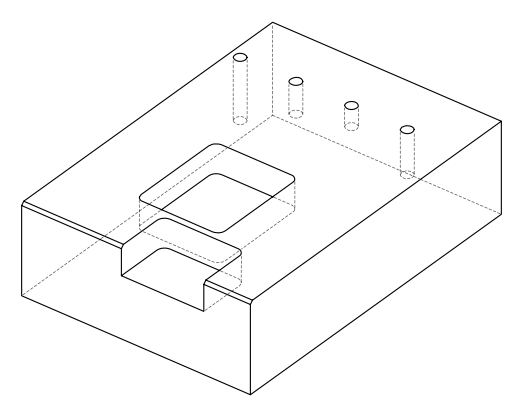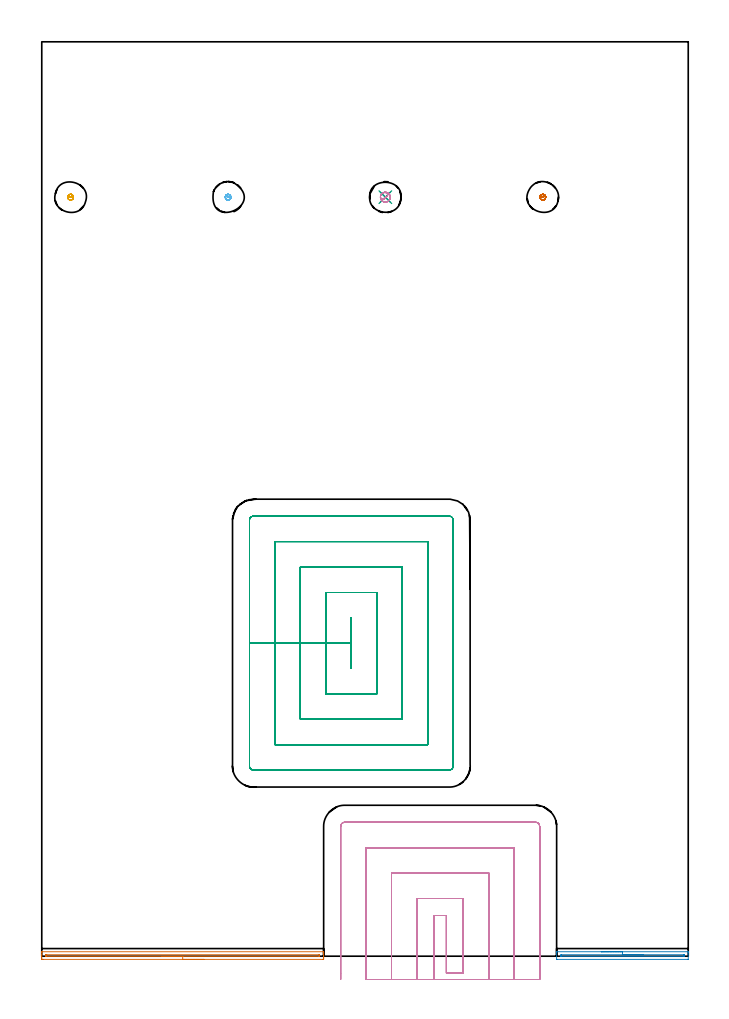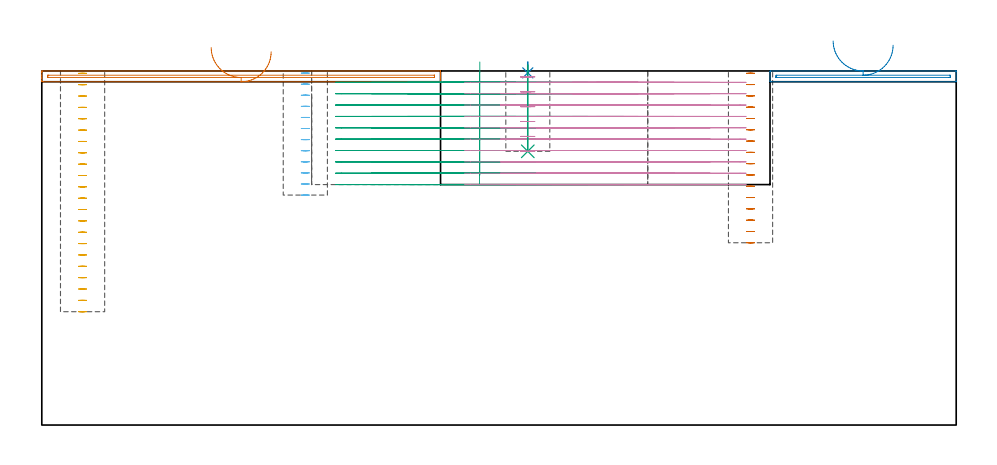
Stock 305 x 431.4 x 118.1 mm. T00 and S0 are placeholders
(PLAN: 10 operations, 5 tool changes, 55.2 min)
(1 AREA_MILL | FG_CHAMFER_SURFACE | UGT0205_001 | 2.28 min | 880 mm3)
(2 AREA_MILL_1 | FG_CHAMFER_SURFACE_1 | UGT0205_001 | 1.14 min | 418 mm3)
(3 MILL_RECTANGULAR_POCKET | POCKET_RECTANGULAR_STRAIGHT | NXT0201_012 | Follow Part, ap 4, ae 75% | 25.99 min | 573825 mm3)
(4 MILL_SLOT | SLOT_PARTIAL_RECTANGULAR | NXT0201_012 | Follow Part, ap 4, ae 75% | 22.43 min | 294947 mm3)
(5 MILL_BLIND_HOLE_FROM_SOLID_MATERIAL | STEP1POCKET | NXT0201_011 | Spiral | 1.14 min | 13577 mm3)
(6 MILL_BLIND_HOLE_FROM_SOLID_MATERIAL_1 | STEP1POCKET_1 | NXT0201_011 | Spiral | 0.62 min | 7022 mm3)
(7 MILL_BLIND_HOLE_FROM_SOLID_MATERIAL_2 | STEP1POCKET_3 | NXT0201_011 | Spiral | 0.83 min | 9756 mm3)
(8 SPOT_DRILL | STEP1POCKET_2 | NXT0321_9005460120000 | 0.03 min | 22 mm3)
(9 DRILL_BLIND_HOLE_INTO_CENTER | STEP1POCKET_2 | NXT0301_128 | 0.12 min | 2898 mm3)
(10 MILL_ROUGH_BLIND_HOLE_CONTOUR | STEP1POCKET_2 | NXT0201_010 | Spiral | 0.61 min | 1675 mm3)
(TOOL UGT0205_001 | Chamfer Mill 20 x 3 x 45 deg. | D20 FL50 Z2)
(TOOL NXT0201_012 | ENDMILL 16mm [2P460-1600-NA 1630] | D16 FL38 Z6)
(TOOL NXT0201_011 | ENDMILL 12mm [2P460-1200-NA 1630] | D12 FL38 Z6)
(TOOL NXT0321_9005460120000 | NC Spot Drill, 142deg, 12mm, Carbide, Uncoated | D12 PA142 FL30 Z2)
(TOOL NXT0301_128 | Carbide Drill 12mm [861.1-1200-036A1-GP GC34] | D12 PA150 FL37.4 Z2)
(TOOL NXT0201_010 | ENDMILL 10mm [2P460-1000-NA 1630] | D10 FL30 Z6)
(OP 1 AREA_MILL)
G17 G21 G94 G90
T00 M6
G54
G17 G0 G90 X76.5 Y-1.5 S1061 M3
G43 Z128.1 H0
Z124.5
G94 G1 X76.462 Z123.628 F250.
X76.348 Z122.764
X76.159 Z121.912
X75.897 Z121.08
X75.563 Z120.274
X75.16 Z119.5
X74.692 Z118.764
X74.16 Z118.072
X73.571 Z117.429
X72.928 Z116.84
X72.236 Z116.309
X71.5 Z115.84
X70.726 Z115.437
X69.92 Z115.103
X69.088 Z114.841
X68.236 Z114.652
X67.372 Z114.538
X66.5 Z114.5
X0.582
X0.375 Y-1.498 Z114.502
X0.002 Y-1.491 Z114.505
X0. Y-1.295 Z114.702
Y-1.025 Z114.972
Y-0.412 Z115.584
Y-0.142 Z115.855
Y0.4 Z116.4
Y0.742 Z116.741
Y1.625 Z117.624
Y1.809 Z117.808
X0.01 Y2.094 Z118.093
X0.137 Y2.1 Z118.1
X132.863
X132.975 Y2.094 Z118.093
X132.987 Y2.035 Z118.033
X132.997 Y1.814 Z117.813
X132.998 Y1.091 Z117.09
Y0.394 Z116.394
X132.999 Y-0.142 Z115.855
Y-0.411 Z115.586
X133. Y-1.025 Z114.972
Y-1.295 Z114.702
X132.998 Y-1.491 Z114.505
X132.624 Y-1.5 Z114.5
X66.5
Y-0.086 Z115.914
X2.144 Y-0.085 Z115.915
X2.063 Y-0.084 Z115.916
X2.023 Y-0.081 Z115.919
X2.011 Y-0.079 Z115.921
X2.009 Y-0.068 Z115.932
X2.004 Y0.02 Z116.02
X2.001 Y0.218 Z116.218
X2.003 Y0.507 Z116.507
X2.008 Y0.643 Z116.643
X2.011 Y0.681 Z116.681
X2.016 Y0.682 Z116.682
X2.04 Y0.684 Z116.684
X2.142 Y0.685 Z116.685
X2.346 Y0.686 Z116.686
X130.855 Y0.685 Z116.685
X130.937 Y0.684 Z116.684
X130.976 Y0.681 Z116.681
X130.988 Y0.679 Z116.679
X130.99 Y0.667 Z116.667
X130.995 Y0.581 Z116.581
X130.998 Y0.383 Z116.383
X130.995 Y0.12 Z116.12
X130.991 Y-0.059 Z115.941
X130.989 Y-0.078 Z115.922
X130.975 Y-0.08 Z115.92
X130.928 Y-0.083 Z115.917
X130.831 Y-0.085 Z115.915
X66.5 Y-0.086 Z115.914
X65.628 Z115.952
X64.764 Z116.066
X63.912 Z116.255
X63.08 Z116.517
X62.274 Z116.851
X61.5 Z117.254
X60.764 Z117.723
X60.072 Z118.254
X59.429 Z118.843
X58.84 Z119.486
X58.308 Z120.179
X57.84 Z120.914
X57.437 Z121.688
X57.103 Z122.494
X56.841 Z123.326
X56.652 Z124.178
X56.538 Z125.043
X56.5 Z125.914
G0 Z128.1
M5
M2
(OP 2 AREA_MILL_1)
G17 G21 G94 G90
T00 M6
G54
G17 G0 G90 X263.954 Y2.1 S1061 M3
G43 Z128.1 H0
G94 G1 X263.992 Z127.228 F250.
X264.106 Z126.363
X264.295 Z125.512
X264.557 Z124.68
X264.891 Z123.874
X265.294 Z123.1
X265.762 Z122.364
X266.294 Z121.672
X266.883 Z121.029
X267.526 Z120.44
X268.218 Z119.908
X268.954 Z119.44
X269.728 Z119.037
X270.534 Z118.703
X271.366 Z118.441
X272.218 Z118.252
X273.082 Z118.138
X273.954 Z118.1
X304.937
X304.94 Y2.099 Z118.099
X304.99 Y2.074 Z118.072
X305. Y1.964 Z117.963
X304.999 Y-1.492 Z114.506
X304.937 Y-1.496 Z114.504
X304.699 Y-1.5 Z114.5
X243.201 Y-1.499 Z114.501
X242.963 Y-1.496 Z114.504
X242.901 Y-1.492 Z114.506
Y1.966 Z117.964
X242.91 Y2.095 Z118.093
X242.963 Y2.1 Z118.1
X273.954
Y0.686 Z116.686
X302.78 Y0.685 Z116.685
X302.926 Y0.681 Z116.681
X302.99 Y0.679 Z116.679
X302.995 Y0.642 Z116.642
X302.998 Y0.601 Z116.601
X303. Y0.466 Z116.466
X302.999 Y0.162 Z116.162
X302.995 Y0.024 Z116.024
X302.99 Y-0.066 Z115.934
X302.982 Y-0.079 Z115.921
X302.964 Y-0.082 Z115.918
X302.917 Y-0.084 Z115.916
X302.724 Y-0.086 Z115.914
X302.668
X245.12 Y-0.085 Z115.915
X244.974 Y-0.081 Z115.919
X244.91 Y-0.079 Z115.921
X244.905 Y-0.042 Z115.958
X244.902 Y-0.001 Z115.999
X244.9 Y0.134 Z116.134
X244.903 Y0.31 Z116.31
X244.909 Y0.501 Z116.501
X244.918 Y0.679 Z116.679
X245.177 Y0.686 Z116.686
X273.954
X274.826 Z116.724
X275.691 Z116.838
X276.542 Z117.027
X277.374 Z117.289
X278.18 Z117.623
X278.954 Z118.026
X279.69 Z118.494
X280.382 Z119.025
X281.025 Z119.615
X281.614 Z120.258
X282.146 Z120.95
X282.614 Z121.686
X283.017 Z122.46
X283.351 Z123.266
X283.613 Z124.098
X283.802 Z124.949
X283.916 Z125.814
X283.954 Z126.686
G0 Z128.1
M5
M2
(OP 3 MILL_RECTANGULAR_POCKET)
G17 G21 G94 G90
T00 M6
G54
G17 G0 G90 X146.1 Y146.259 S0 M3
G43 Z128.1 H1
Z121.1
G94 G1 Y159.6 Z117.525 F250.
X146. Z117.499
Y147.7 Z114.31
Y135.8 F500.
X146.1
Y159.6
X146.
Y147.7
X134.
Y123.8
X158.1
Y171.6
X134.
Y147.7
X122.
Y111.8
X170.1
Y183.6
X122.
Y147.7
X110.
Y99.8
X182.1
Y195.6
X110.
Y147.7
X98.
Y89.7
G3 X99.9 Y87.8 R1.9
G1 X192.2
G3 X194.1 Y89.7 R1.9
G1 Y205.7
G3 X192.2 Y207.6 R1.9
G1 X99.9
G3 X98. Y205.7 R1.9
G1 Y147.7
Y146.7
G0 X146.1 Y146.259 Z117.31
G1 Y159.6 Z113.735 F250.
X146. Z113.709
Y147.7 Z110.52
Y135.8 F500.
X146.1
Y159.6
X146.
Y147.7
X134.
Y123.8
X158.1
Y171.6
X134.
Y147.7
X122.
Y111.8
X170.1
Y183.6
X122.
Y147.7
X110.
Y99.8
X182.1
Y195.6
X110.
Y147.7
X98.
Y89.7
G3 X99.9 Y87.8 R1.9
G1 X192.2
G3 X194.1 Y89.7 R1.9
G1 Y205.7
G3 X192.2 Y207.6 R1.9
G1 X99.9
G3 X98. Y205.7 R1.9
G1 Y147.7
Y146.7
G0 X146.1 Y146.259 Z113.52
G1 Y159.6 Z109.945 F250.
X146. Z109.919
Y147.7 Z106.73
Y135.8 F500.
X146.1
Y159.6
X146.
Y147.7
X134.
Y123.8
X158.1
Y171.6
X134.
Y147.7
X122.
Y111.8
X170.1
Y183.6
X122.
Y147.7
X110.
Y99.8
X182.1
Y195.6
X110.
Y147.7
X98.
Y89.7
G3 X99.9 Y87.8 R1.9
G1 X192.2
G3 X194.1 Y89.7 R1.9
G1 Y205.7
G3 X192.2 Y207.6 R1.9
G1 X99.9
G3 X98. Y205.7 R1.9
G1 Y147.7
Y146.7
G0 X146.1 Y146.259 Z109.73
G1 Y159.6 Z106.155 F250.
X146. Z106.129
Y147.7 Z102.94
Y135.8 F500.
X146.1
Y159.6
X146.
Y147.7
X134.
Y123.8
X158.1
Y171.6
X134.
Y147.7
X122.
Y111.8
X170.1
Y183.6
X122.
Y147.7
X110.
Y99.8
X182.1
Y195.6
X110.
Y147.7
X98.
Y89.7
G3 X99.9 Y87.8 R1.9
G1 X192.2
G3 X194.1 Y89.7 R1.9
G1 Y205.7
G3 X192.2 Y207.6 R1.9
G1 X99.9
G3 X98. Y205.7 R1.9
G1 Y147.7
Y146.7
G0 X146.1 Y146.259 Z105.94
G1 Y159.6 Z102.365 F250.
X146. Z102.339
Y147.7 Z99.15
Y135.8 F500.
X146.1
Y159.6
X146.
Y147.7
X134.
Y123.8
X158.1
Y171.6
X134.
Y147.7
X122.
Y111.8
X170.1
Y183.6
X122.
Y147.7
X110.
Y99.8
X182.1
Y195.6
X110.
Y147.7
X98.
Y89.7
G3 X99.9 Y87.8 R1.9
G1 X192.2
G3 X194.1 Y89.7 R1.9
G1 Y205.7
G3 X192.2 Y207.6 R1.9
G1 X99.9
G3 X98. Y205.7 R1.9
G1 Y147.7
Y146.7
G0 X146.1 Y146.259 Z102.15
G1 Y159.6 Z98.575 F250.
X146. Z98.549
Y147.7 Z95.36
Y135.8 F500.
X146.1
Y159.6
X146.
Y147.7
X134.
Y123.8
X158.1
Y171.6
X134.
Y147.7
X122.
Y111.8
X170.1
Y183.6
X122.
Y147.7
X110.
Y99.8
X182.1
Y195.6
X110.
Y147.7
X98.
Y89.7
G3 X99.9 Y87.8 R1.9
G1 X192.2
G3 X194.1 Y89.7 R1.9
G1 Y205.7
G3 X192.2 Y207.6 R1.9
G1 X99.9
G3 X98. Y205.7 R1.9
G1 Y147.7
Y146.7
G0 X146.1 Y146.259 Z98.36
G1 Y159.6 Z94.785 F250.
X146. Z94.759
Y147.7 Z91.57
Y135.8 F500.
X146.1
Y159.6
X146.
Y147.7
X134.
Y123.8
X158.1
Y171.6
X134.
Y147.7
X122.
Y111.8
X170.1
Y183.6
X122.
Y147.7
X110.
Y99.8
X182.1
Y195.6
X110.
Y147.7
X98.
Y89.7
G3 X99.9 Y87.8 R1.9
G1 X192.2
G3 X194.1 Y89.7 R1.9
G1 Y205.7
G3 X192.2 Y207.6 R1.9
G1 X99.9
G3 X98. Y205.7 R1.9
G1 Y147.7
Y146.7
G0 X146.1 Y146.259 Z94.57
G1 Y159.6 Z90.995 F250.
X146. Z90.969
Y147.7 Z87.78
Y135.8 F500.
X146.1
Y159.6
X146.
Y147.7
X134.
Y123.8
X158.1
Y171.6
X134.
Y147.7
X122.
Y111.8
X170.1
Y183.6
X122.
Y147.7
X110.
Y99.8
X182.1
Y195.6
X110.
Y147.7
X98.
Y89.7
G3 X99.9 Y87.8 R1.9
G1 X192.2
G3 X194.1 Y89.7 R1.9
G1 Y205.7
G3 X192.2 Y207.6 R1.9
G1 X99.9
G3 X98. Y205.7 R1.9
G1 Y147.7
Y146.7
G0 X146.1 Y146.259 Z90.78
G1 Y159.6 Z87.205 F250.
X146. Z87.179
Y147.7 Z83.99
Y135.8 F500.
X146.1
Y159.6
X146.
Y147.7
X134.
Y123.8
X158.1
Y171.6
X134.
Y147.7
X122.
Y111.8
X170.1
Y183.6
X122.
Y147.7
X110.
Y99.8
X182.1
Y195.6
X110.
Y147.7
X98.
Y89.7
G3 X99.9 Y87.8 R1.9
G1 X192.2
G3 X194.1 Y89.7 R1.9
G1 Y205.7
G3 X192.2 Y207.6 R1.9
G1 X99.9
G3 X98. Y205.7 R1.9
G1 Y147.7
Y146.7
G0 X146.1 Y146.259 Z86.99
G1 Y159.6 Z83.415 F250.
X146. Z83.389
Y147.7 Z80.2
Y135.8 F500.
X146.1
Y159.6
X146.
Y147.7
X134.
Y123.8
X158.1
Y171.6
X134.
Y147.7
X122.
Y111.8
X170.1
Y183.6
X122.
Y147.7
X110.
Y99.8
X182.1
Y195.6
X110.
Y147.7
X98.
Y89.7
G3 X99.9 Y87.8 R1.9
G1 X192.2
G3 X194.1 Y89.7 R1.9
G1 Y205.7
G3 X192.2 Y207.6 R1.9
G1 X99.9
G3 X98. Y205.7 R1.9
G1 Y147.7
Y146.7
G0 Z128.1
M5
M2
(OP 4 MILL_SLOT)
G17 G21 G94 G90
T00 M6
G54
G17 G0 G90 X185. Y-11. S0 M3
G43 Z128.1 H1
Z114.31
G94 G1 Y-8. F250.
Y19.2 F500.
X190.9
Y-8.
X198.9
Y27.2
X177.
Y-8.
Y-11. F250.
X210.9
Y-8.
Y39.2 F500.
X165.
Y-8.
Y-11. F250.
X222.9
Y-8.
Y51.2 F500.
X153.
Y-8.
Y-11. F250.
X234.9
Y-8.
Y61.2 F500.
G3 X232.9 Y63.2 R2.
G1 X143.
G3 X141. Y61.2 R2.
G1 Y-8.
Y-11. F250.
G0 X185. Z110.52
G1 Y-8.
Y19.2 F500.
X190.9
Y-8.
X198.9
Y27.2
X177.
Y-8.
Y-11. F250.
X210.9
Y-8.
Y39.2 F500.
X165.
Y-8.
Y-11. F250.
X222.9
Y-8.
Y51.2 F500.
X153.
Y-8.
Y-11. F250.
X234.9
Y-8.
Y61.2 F500.
G3 X232.9 Y63.2 R2.
G1 X143.
G3 X141. Y61.2 R2.
G1 Y-8.
Y-11. F250.
G0 X185. Z106.73
G1 Y-8.
Y19.2 F500.
X190.9
Y-8.
X198.9
Y27.2
X177.
Y-8.
Y-11. F250.
X210.9
Y-8.
Y39.2 F500.
X165.
Y-8.
Y-11. F250.
X222.9
Y-8.
Y51.2 F500.
X153.
Y-8.
Y-11. F250.
X234.9
Y-8.
Y61.2 F500.
G3 X232.9 Y63.2 R2.
G1 X143.
G3 X141. Y61.2 R2.
G1 Y-8.
Y-11. F250.
G0 X185. Z102.94
G1 Y-8.
Y19.2 F500.
X190.9
Y-8.
X198.9
Y27.2
X177.
Y-8.
Y-11. F250.
X210.9
Y-8.
Y39.2 F500.
X165.
Y-8.
Y-11. F250.
X222.9
Y-8.
Y51.2 F500.
X153.
Y-8.
Y-11. F250.
X234.9
Y-8.
Y61.2 F500.
G3 X232.9 Y63.2 R2.
G1 X143.
G3 X141. Y61.2 R2.
G1 Y-8.
Y-11. F250.
G0 X185. Z99.15
G1 Y-8.
Y19.2 F500.
X190.9
Y-8.
X198.9
Y27.2
X177.
Y-8.
Y-11. F250.
X210.9
Y-8.
Y39.2 F500.
X165.
Y-8.
Y-11. F250.
X222.9
Y-8.
Y51.2 F500.
X153.
Y-8.
Y-11. F250.
X234.9
Y-8.
Y61.2 F500.
G3 X232.9 Y63.2 R2.
G1 X143.
G3 X141. Y61.2 R2.
G1 Y-8.
Y-11. F250.
G0 X185. Z95.36
G1 Y-8.
Y19.2 F500.
X190.9
Y-8.
X198.9
Y27.2
X177.
Y-8.
Y-11. F250.
X210.9
Y-8.
Y39.2 F500.
X165.
Y-8.
Y-11. F250.
X222.9
Y-8.
Y51.2 F500.
X153.
Y-8.
Y-11. F250.
X234.9
Y-8.
Y61.2 F500.
G3 X232.9 Y63.2 R2.
G1 X143.
G3 X141. Y61.2 R2.
G1 Y-8.
Y-11. F250.
G0 X185. Z91.57
G1 Y-8.
Y19.2 F500.
X190.9
Y-8.
X198.9
Y27.2
X177.
Y-8.
Y-11. F250.
X210.9
Y-8.
Y39.2 F500.
X165.
Y-8.
Y-11. F250.
X222.9
Y-8.
Y51.2 F500.
X153.
Y-8.
Y-11. F250.
X234.9
Y-8.
Y61.2 F500.
G3 X232.9 Y63.2 R2.
G1 X143.
G3 X141. Y61.2 R2.
G1 Y-8.
Y-11. F250.
G0 X185. Z87.78
G1 Y-8.
Y19.2 F500.
X190.9
Y-8.
X198.9
Y27.2
X177.
Y-8.
Y-11. F250.
X210.9
Y-8.
Y39.2 F500.
X165.
Y-8.
Y-11. F250.
X222.9
Y-8.
Y51.2 F500.
X153.
Y-8.
Y-11. F250.
X234.9
Y-8.
Y61.2 F500.
G3 X232.9 Y63.2 R2.
G1 X143.
G3 X141. Y61.2 R2.
G1 Y-8.
Y-11. F250.
G0 X185. Z83.99
G1 Y-8.
Y19.2 F500.
X190.9
Y-8.
X198.9
Y27.2
X177.
Y-8.
Y-11. F250.
X210.9
Y-8.
Y39.2 F500.
X165.
Y-8.
Y-11. F250.
X222.9
Y-8.
Y51.2 F500.
X153.
Y-8.
Y-11. F250.
X234.9
Y-8.
Y61.2 F500.
G3 X232.9 Y63.2 R2.
G1 X143.
G3 X141. Y61.2 R2.
G1 Y-8.
Y-11. F250.
G0 X185. Z80.2
G1 Y-8.
Y19.2 F500.
X190.9
Y-8.
X198.9
Y27.2
X177.
Y-8.
Y-11. F250.
X210.9
Y-8.
Y39.2 F500.
X165.
Y-8.
Y-11. F250.
X222.9
Y-8.
Y51.2 F500.
X153.
Y-8.
Y-11. F250.
X234.9
Y-8.
Y61.2 F500.
G3 X232.9 Y63.2 R2.
G1 X143.
G3 X141. Y61.2 R2.
G1 Y-8.
Y-11. F250.
G0 Z128.1
M5
M2
(OP 5 MILL_BLIND_HOLE_FROM_SOLID_MATERIAL)
G17 G21 G94 G90
T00 M6
G54
G17 G0 G90 X13.6 Y358.1 S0 M3
G43 Z128.1 H1
Z117.314
G94 G3 X14.275 Y358.775 R0.675 F250.
X13.6 Y359.45 R0.675
X12.25 Y358.1 R1.35
X13.6 Y359.45 R-1.35
X12.925 Y358.775 R0.675
X13.6 Y358.1 R0.675
G0 Z113.527
G3 X14.275 Y358.775 R0.675
X13.6 Y359.45 R0.675
X12.25 Y358.1 R1.35
X13.6 Y359.45 R-1.35
X12.925 Y358.775 R0.675
X13.6 Y358.1 R0.675
G0 Z109.741
G3 X14.275 Y358.775 R0.675
X13.6 Y359.45 R0.675
X12.25 Y358.1 R1.35
X13.6 Y359.45 R-1.35
X12.925 Y358.775 R0.675
X13.6 Y358.1 R0.675
G0 Z105.955
G3 X14.275 Y358.775 R0.675
X13.6 Y359.45 R0.675
X12.25 Y358.1 R1.35
X13.6 Y359.45 R-1.35
X12.925 Y358.775 R0.675
X13.6 Y358.1 R0.675
G0 Z102.168
G3 X14.275 Y358.775 R0.675
X13.6 Y359.45 R0.675
X12.25 Y358.1 R1.35
X13.6 Y359.45 R-1.35
X12.925 Y358.775 R0.675
X13.6 Y358.1 R0.675
G0 Z98.382
G3 X14.275 Y358.775 R0.675
X13.6 Y359.45 R0.675
X12.25 Y358.1 R1.35
X13.6 Y359.45 R-1.35
X12.925 Y358.775 R0.675
X13.6 Y358.1 R0.675
G0 Z94.595
G3 X14.275 Y358.775 R0.675
X13.6 Y359.45 R0.675
X12.25 Y358.1 R1.35
X13.6 Y359.45 R-1.35
X12.925 Y358.775 R0.675
X13.6 Y358.1 R0.675
G0 Z90.809
G3 X14.275 Y358.775 R0.675
X13.6 Y359.45 R0.675
X12.25 Y358.1 R1.35
X13.6 Y359.45 R-1.35
X12.925 Y358.775 R0.675
X13.6 Y358.1 R0.675
G0 Z87.023
G3 X14.275 Y358.775 R0.675
X13.6 Y359.45 R0.675
X12.25 Y358.1 R1.35
X13.6 Y359.45 R-1.35
X12.925 Y358.775 R0.675
X13.6 Y358.1 R0.675
G0 Z83.236
G3 X14.275 Y358.775 R0.675
X13.6 Y359.45 R0.675
X12.25 Y358.1 R1.35
X13.6 Y359.45 R-1.35
X12.925 Y358.775 R0.675
X13.6 Y358.1 R0.675
G0 Z79.45
G3 X14.275 Y358.775 R0.675
X13.6 Y359.45 R0.675
X12.25 Y358.1 R1.35
X13.6 Y359.45 R-1.35
X12.925 Y358.775 R0.675
X13.6 Y358.1 R0.675
G0 Z75.664
G3 X14.275 Y358.775 R0.675
X13.6 Y359.45 R0.675
X12.25 Y358.1 R1.35
X13.6 Y359.45 R-1.35
X12.925 Y358.775 R0.675
X13.6 Y358.1 R0.675
G0 Z71.877
G3 X14.275 Y358.775 R0.675
X13.6 Y359.45 R0.675
X12.25 Y358.1 R1.35
X13.6 Y359.45 R-1.35
X12.925 Y358.775 R0.675
X13.6 Y358.1 R0.675
G0 Z68.091
G3 X14.275 Y358.775 R0.675
X13.6 Y359.45 R0.675
X12.25 Y358.1 R1.35
X13.6 Y359.45 R-1.35
X12.925 Y358.775 R0.675
X13.6 Y358.1 R0.675
G0 Z64.305
G3 X14.275 Y358.775 R0.675
X13.6 Y359.45 R0.675
X12.25 Y358.1 R1.35
X13.6 Y359.45 R-1.35
X12.925 Y358.775 R0.675
X13.6 Y358.1 R0.675
G0 Z60.518
G3 X14.275 Y358.775 R0.675
X13.6 Y359.45 R0.675
X12.25 Y358.1 R1.35
X13.6 Y359.45 R-1.35
X12.925 Y358.775 R0.675
X13.6 Y358.1 R0.675
G0 Z56.732
G3 X14.275 Y358.775 R0.675
X13.6 Y359.45 R0.675
X12.25 Y358.1 R1.35
X13.6 Y359.45 R-1.35
X12.925 Y358.775 R0.675
X13.6 Y358.1 R0.675
G0 Z52.945
G3 X14.275 Y358.775 R0.675
X13.6 Y359.45 R0.675
X12.25 Y358.1 R1.35
X13.6 Y359.45 R-1.35
X12.925 Y358.775 R0.675
X13.6 Y358.1 R0.675
G0 Z49.159
G3 X14.275 Y358.775 R0.675
X13.6 Y359.45 R0.675
X12.25 Y358.1 R1.35
X13.6 Y359.45 R-1.35
X12.925 Y358.775 R0.675
X13.6 Y358.1 R0.675
G0 Z45.373
G3 X14.275 Y358.775 R0.675
X13.6 Y359.45 R0.675
X12.25 Y358.1 R1.35
X13.6 Y359.45 R-1.35
X12.925 Y358.775 R0.675
X13.6 Y358.1 R0.675
G0 Z41.586
G3 X14.275 Y358.775 R0.675
X13.6 Y359.45 R0.675
X12.25 Y358.1 R1.35
X13.6 Y359.45 R-1.35
X12.925 Y358.775 R0.675
X13.6 Y358.1 R0.675
G0 Z37.8
G3 X14.275 Y358.775 R0.675
X13.6 Y359.45 R0.675
X12.25 Y358.1 R1.35
X13.6 Y359.45 R-1.35
X12.925 Y358.775 R0.675
X13.6 Y358.1 R0.675
G0 Z128.1
M5
M2
(OP 6 MILL_BLIND_HOLE_FROM_SOLID_MATERIAL_1)
G17 G21 G94 G90
T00 M6
G54
G17 G0 G90 X87.9 Y358.1 S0 M3
G43 Z128.1 H1
Z117.4
G94 G3 X88.575 Y358.775 R0.675 F250.
X87.9 Y359.45 R0.675
X86.55 Y358.1 R1.35
X87.9 Y359.45 R-1.35
X87.225 Y358.775 R0.675
X87.9 Y358.1 R0.675
G0 Z113.7
G3 X88.575 Y358.775 R0.675
X87.9 Y359.45 R0.675
X86.55 Y358.1 R1.35
X87.9 Y359.45 R-1.35
X87.225 Y358.775 R0.675
X87.9 Y358.1 R0.675
G0 Z110.
G3 X88.575 Y358.775 R0.675
X87.9 Y359.45 R0.675
X86.55 Y358.1 R1.35
X87.9 Y359.45 R-1.35
X87.225 Y358.775 R0.675
X87.9 Y358.1 R0.675
G0 Z106.3
G3 X88.575 Y358.775 R0.675
X87.9 Y359.45 R0.675
X86.55 Y358.1 R1.35
X87.9 Y359.45 R-1.35
X87.225 Y358.775 R0.675
X87.9 Y358.1 R0.675
G0 Z102.6
G3 X88.575 Y358.775 R0.675
X87.9 Y359.45 R0.675
X86.55 Y358.1 R1.35
X87.9 Y359.45 R-1.35
X87.225 Y358.775 R0.675
X87.9 Y358.1 R0.675
G0 Z98.9
G3 X88.575 Y358.775 R0.675
X87.9 Y359.45 R0.675
X86.55 Y358.1 R1.35
X87.9 Y359.45 R-1.35
X87.225 Y358.775 R0.675
X87.9 Y358.1 R0.675
G0 Z95.2
G3 X88.575 Y358.775 R0.675
X87.9 Y359.45 R0.675
X86.55 Y358.1 R1.35
X87.9 Y359.45 R-1.35
X87.225 Y358.775 R0.675
X87.9 Y358.1 R0.675
G0 Z91.5
G3 X88.575 Y358.775 R0.675
X87.9 Y359.45 R0.675
X86.55 Y358.1 R1.35
X87.9 Y359.45 R-1.35
X87.225 Y358.775 R0.675
X87.9 Y358.1 R0.675
G0 Z87.8
G3 X88.575 Y358.775 R0.675
X87.9 Y359.45 R0.675
X86.55 Y358.1 R1.35
X87.9 Y359.45 R-1.35
X87.225 Y358.775 R0.675
X87.9 Y358.1 R0.675
G0 Z84.1
G3 X88.575 Y358.775 R0.675
X87.9 Y359.45 R0.675
X86.55 Y358.1 R1.35
X87.9 Y359.45 R-1.35
X87.225 Y358.775 R0.675
X87.9 Y358.1 R0.675
G0 Z80.4
G3 X88.575 Y358.775 R0.675
X87.9 Y359.45 R0.675
X86.55 Y358.1 R1.35
X87.9 Y359.45 R-1.35
X87.225 Y358.775 R0.675
X87.9 Y358.1 R0.675
G0 Z76.7
G3 X88.575 Y358.775 R0.675
X87.9 Y359.45 R0.675
X86.55 Y358.1 R1.35
X87.9 Y359.45 R-1.35
X87.225 Y358.775 R0.675
X87.9 Y358.1 R0.675
G0 Z128.1
M5
M2
(OP 7 MILL_BLIND_HOLE_FROM_SOLID_MATERIAL_2)
G17 G21 G94 G90
T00 M6
G54
G17 G0 G90 X236.4 Y358.1 S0 M3
G43 Z128.1 H1
Z117.331
G94 G3 X237.075 Y358.775 R0.675 F250.
X236.4 Y359.45 R0.675
X235.05 Y358.1 R1.35
X236.4 Y359.45 R-1.35
X235.725 Y358.775 R0.675
X236.4 Y358.1 R0.675
G0 Z113.563
G3 X237.075 Y358.775 R0.675
X236.4 Y359.45 R0.675
X235.05 Y358.1 R1.35
X236.4 Y359.45 R-1.35
X235.725 Y358.775 R0.675
X236.4 Y358.1 R0.675
G0 Z109.794
G3 X237.075 Y358.775 R0.675
X236.4 Y359.45 R0.675
X235.05 Y358.1 R1.35
X236.4 Y359.45 R-1.35
X235.725 Y358.775 R0.675
X236.4 Y358.1 R0.675
G0 Z106.025
G3 X237.075 Y358.775 R0.675
X236.4 Y359.45 R0.675
X235.05 Y358.1 R1.35
X236.4 Y359.45 R-1.35
X235.725 Y358.775 R0.675
X236.4 Y358.1 R0.675
G0 Z102.256
G3 X237.075 Y358.775 R0.675
X236.4 Y359.45 R0.675
X235.05 Y358.1 R1.35
X236.4 Y359.45 R-1.35
X235.725 Y358.775 R0.675
X236.4 Y358.1 R0.675
G0 Z98.488
G3 X237.075 Y358.775 R0.675
X236.4 Y359.45 R0.675
X235.05 Y358.1 R1.35
X236.4 Y359.45 R-1.35
X235.725 Y358.775 R0.675
X236.4 Y358.1 R0.675
G0 Z94.719
G3 X237.075 Y358.775 R0.675
X236.4 Y359.45 R0.675
X235.05 Y358.1 R1.35
X236.4 Y359.45 R-1.35
X235.725 Y358.775 R0.675
X236.4 Y358.1 R0.675
G0 Z90.95
G3 X237.075 Y358.775 R0.675
X236.4 Y359.45 R0.675
X235.05 Y358.1 R1.35
X236.4 Y359.45 R-1.35
X235.725 Y358.775 R0.675
X236.4 Y358.1 R0.675
G0 Z87.181
G3 X237.075 Y358.775 R0.675
X236.4 Y359.45 R0.675
X235.05 Y358.1 R1.35
X236.4 Y359.45 R-1.35
X235.725 Y358.775 R0.675
X236.4 Y358.1 R0.675
G0 Z83.413
G3 X237.075 Y358.775 R0.675
X236.4 Y359.45 R0.675
X235.05 Y358.1 R1.35
X236.4 Y359.45 R-1.35
X235.725 Y358.775 R0.675
X236.4 Y358.1 R0.675
G0 Z79.644
G3 X237.075 Y358.775 R0.675
X236.4 Y359.45 R0.675
X235.05 Y358.1 R1.35
X236.4 Y359.45 R-1.35
X235.725 Y358.775 R0.675
X236.4 Y358.1 R0.675
G0 Z75.875
G3 X237.075 Y358.775 R0.675
X236.4 Y359.45 R0.675
X235.05 Y358.1 R1.35
X236.4 Y359.45 R-1.35
X235.725 Y358.775 R0.675
X236.4 Y358.1 R0.675
G0 Z72.106
G3 X237.075 Y358.775 R0.675
X236.4 Y359.45 R0.675
X235.05 Y358.1 R1.35
X236.4 Y359.45 R-1.35
X235.725 Y358.775 R0.675
X236.4 Y358.1 R0.675
G0 Z68.338
G3 X237.075 Y358.775 R0.675
X236.4 Y359.45 R0.675
X235.05 Y358.1 R1.35
X236.4 Y359.45 R-1.35
X235.725 Y358.775 R0.675
X236.4 Y358.1 R0.675
G0 Z64.569
G3 X237.075 Y358.775 R0.675
X236.4 Y359.45 R0.675
X235.05 Y358.1 R1.35
X236.4 Y359.45 R-1.35
X235.725 Y358.775 R0.675
X236.4 Y358.1 R0.675
G0 Z60.8
G3 X237.075 Y358.775 R0.675
X236.4 Y359.45 R0.675
X235.05 Y358.1 R1.35
X236.4 Y359.45 R-1.35
X235.725 Y358.775 R0.675
X236.4 Y358.1 R0.675
G0 Z128.1
M5
M2
(OP 8 SPOT_DRILL)
G17 G21 G94 G90
T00 M6
G54
G17 G0 G90 X162.1 Y358.1 S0 M3
G43 Z128.1 H0
G94 G81 G98 Z117.467 F250. R121.1
G80
M5
M2
(OP 9 DRILL_BLIND_HOLE_INTO_CENTER)
G17 G21 G94 G90
T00 M6
G54
G17 G0 G90 X162.1 Y358.1 S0 M3
G43 Z128.1 H1
G94 G81 G98 Z91.3 F250. R120.1
G80
M5
M2
(OP 10 MILL_ROUGH_BLIND_HOLE_CONTOUR)
G17 G21 G94 G90
T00 M6
G54
G17 G0 G90 X162.1 Y358.1 S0 M3
G43 Z128.1 H1
Z116.133
G94 G3 X162.303 Y360.247 R1.083 F250.
X159.792 Y358.54 R2.147
X161.66 Y355.792 R2.35
X159.792 Y358.54 R-2.35
X160.726 Y357.166 R1.175
X162.1 Y358.1 R1.175
G0 Z111.167
G3 X162.303 Y360.247 R1.083
X159.792 Y358.54 R2.147
X161.66 Y355.792 R2.35
X159.792 Y358.54 R-2.35
X160.726 Y357.166 R1.175
X162.1 Y358.1 R1.175
G0 Z106.2
G3 X162.303 Y360.247 R1.083
X159.792 Y358.54 R2.147
X161.66 Y355.792 R2.35
X159.792 Y358.54 R-2.35
X160.726 Y357.166 R1.175
X162.1 Y358.1 R1.175
G0 Z101.233
G3 X162.303 Y360.247 R1.083
X159.792 Y358.54 R2.147
X161.66 Y355.792 R2.35
X159.792 Y358.54 R-2.35
X160.726 Y357.166 R1.175
X162.1 Y358.1 R1.175
G0 Z96.267
G3 X162.303 Y360.247 R1.083
X159.792 Y358.54 R2.147
X161.66 Y355.792 R2.35
X159.792 Y358.54 R-2.35
X160.726 Y357.166 R1.175
X162.1 Y358.1 R1.175
G0 Z91.3
G3 X162.303 Y360.247 R1.083
X159.792 Y358.54 R2.147
X161.66 Y355.792 R2.35
X159.792 Y358.54 R-2.35
X160.726 Y357.166 R1.175
X162.1 Y358.1 R1.175
G0 Z128.1
M5
M2
